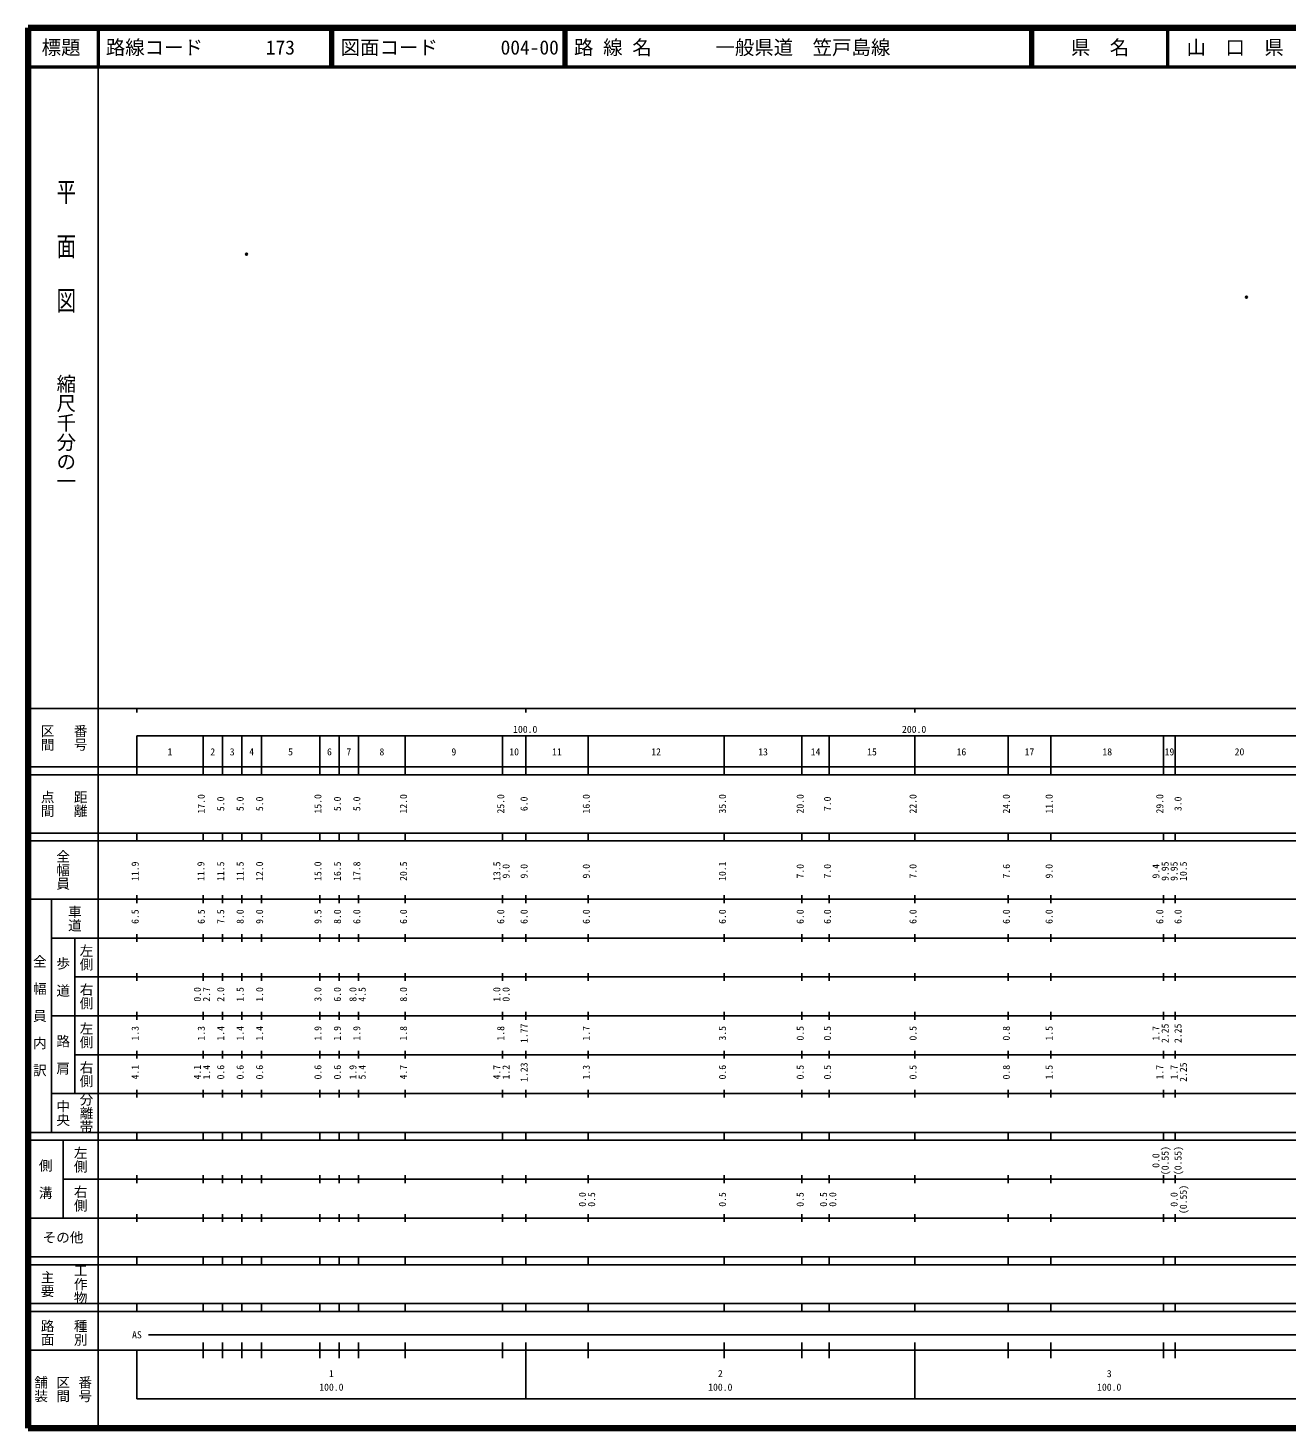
# Model space of a CAD drawing. Units: millimetres on the paper. Extents: x 40 to 680, y 20 to 380.
# Drawn here: x 40 to 363.7, y 20 to 380 of the extents above; entities that cross this region are included whole.
import ezdxf
from ezdxf.enums import TextEntityAlignment as Align

# ---------------------------------------------------------------- set-up
doc = ezdxf.new("R2010")
doc.units = ezdxf.units.MM
doc.header["$PDMODE"] = 32
doc.header["$PDSIZE"] = 0.5
doc.layers.add('M-OTRS', color=6, linetype='Continuous')
doc.layers.add('M-TTL-TXT', color=7, linetype='Continuous')
for name, color, linetype, lineweight in [('M-TTL', 2, 'Continuous', 140), ('M-TTL-BAND', 7, 'Continuous', 25), ('M-TTL-LINE', 7, 'Continuous', 50)]:
    doc.layers.add(name, color=color, linetype=linetype, lineweight=lineweight)
doc.styles.add('@ＭＳ ゴシック', font='')
doc.styles.add('ＭＳ ゴシック', font='')
doc.styles.get('@ＭＳ ゴシック').set_extended_font_data('@MS Gothic')
doc.styles.get('ＭＳ ゴシック').set_extended_font_data('MS Gothic')

msp = doc.modelspace()

# ---------------------------------------------------------------- linework, layer by layer
at = {"layer": 'M-OTRS'}
for p in [(96.201, 321.817), (353.28, 310.793)]:
    msp.add_point(p, dxfattribs=at)
at = {"layer": 'M-TTL'}
for p, q in [((40, 380), (40, 20)), ((680, 380), (40, 380)), ((40, 20), (680, 20))]:
    msp.add_line(p, q, dxfattribs=at)
at = {"layer": 'M-TTL-BAND'}
for p, q in [((58, 370), (58, 20)), ((40, 205), (579, 205)), ((68, 205), (68, 204)), ((168, 205), (168, 204)), ((268, 205), (268, 204)), ((68, 198), (579, 198)), ((68, 198), (68, 188)), ((85, 188), (85, 198)), ((90, 188), (90, 198)), ((95, 188), (95, 198)), ((100, 188), (100, 198)), ((115, 188), (115, 198)), ((120, 188), (120, 198)), ((125, 188), (125, 198)), ((137, 188), (137, 198)), ((162, 188), (162, 198)), ((168, 188), (168, 198)), ((184, 188), (184, 198)), ((219, 188), (219, 198)), ((239, 188), (239, 198)), ((246, 188), (246, 198)), ((268, 188), (268, 198)), ((292, 188), (292, 198)), ((303, 188), (303, 198)), ((332, 188), (332, 198)), ((335, 188), (335, 198)), ((40, 190), (579, 190)), ((40, 188), (579, 188)), ((40, 173), (579, 173)), ((68, 171), (68, 173)), ((85, 171), (85, 173)), ((90, 171), (90, 173)), ((95, 171), (95, 173)), ((100, 171), (100, 173)), ((115, 171), (115, 173)), ((120, 171), (120, 173)), ((125, 171), (125, 173)), ((137, 171), (137, 173)), ((162, 171), (162, 173)), ((168, 171), (168, 173)), ((184, 171), (184, 173)), ((219, 171), (219, 173)), ((239, 171), (239, 173)), ((246, 171), (246, 173)), ((268, 171), (268, 173)), ((292, 171), (292, 173)), ((303, 171), (303, 173)), ((332, 171), (332, 173)), ((335, 171), (335, 173)), ((40, 171), (579, 171)), ((40, 156), (579, 156)), ((46, 96), (46, 156)), ((68, 155), (68, 157)), ((85, 155), (85, 157)), ((90, 155), (90, 157)), ((95, 155), (95, 157)), ((100, 155), (100, 157)), ((115, 155), (115, 157)), ((120, 155), (120, 157)), ((125, 155), (125, 157)), ((137, 155), (137, 157)), ((162, 155), (162, 157)), ((168, 155), (168, 157)), ((184, 155), (184, 157)), ((219, 155), (219, 157)), ((239, 155), (239, 157)), ((246, 155), (246, 157)), ((268, 155), (268, 157)), ((292, 155), (292, 157)), ((303, 155), (303, 157)), ((332, 155), (332, 157)), ((335, 155), (335, 157)), ((46, 146), (579, 146)), ((52, 146), (52, 106)), ((68, 145), (68, 147)), ((85, 145), (85, 147)), ((90, 145), (90, 147)), ((95, 145), (95, 147)), ((100, 145), (100, 147)), ((115, 145), (115, 147)), ((120, 145), (120, 147)), ((125, 145), (125, 147)), ((137, 145), (137, 147)), ((162, 145), (162, 147)), ((168, 145), (168, 147)), ((184, 145), (184, 147)), ((219, 145), (219, 147)), ((239, 145), (239, 147)), ((246, 145), (246, 147)), ((268, 145), (268, 147)), ((292, 145), (292, 147)), ((303, 145), (303, 147)), ((332, 145), (332, 147)), ((335, 145), (335, 147)), ((68, 135), (68, 137)), ((85, 135), (85, 137)), ((90, 135), (90, 137)), ((95, 135), (95, 137)), ((100, 135), (100, 137)), ((115, 135), (115, 137)), ((120, 135), (120, 137)), ((125, 135), (125, 137)), ((137, 135), (137, 137)), ((162, 135), (162, 137)), ((168, 135), (168, 137)), ((184, 135), (184, 137)), ((219, 135), (219, 137)), ((239, 135), (239, 137)), ((246, 135), (246, 137)), ((268, 135), (268, 137)), ((292, 135), (292, 137)), ((303, 135), (303, 137)), ((332, 135), (332, 137)), ((335, 135), (335, 137)), ((52, 136), (579, 136)), ((46, 126), (579, 126)), ((68, 125), (68, 127)), ((85, 125), (85, 127)), ((90, 125), (90, 127)), ((95, 125), (95, 127)), ((100, 125), (100, 127)), ((115, 125), (115, 127)), ((120, 125), (120, 127)), ((125, 125), (125, 127)), ((137, 125), (137, 127)), ((162, 125), (162, 127)), ((168, 125), (168, 127)), ((184, 125), (184, 127)), ((219, 125), (219, 127)), ((239, 125), (239, 127)), ((246, 125), (246, 127)), ((268, 125), (268, 127)), ((292, 125), (292, 127)), ((303, 125), (303, 127)), ((332, 125), (332, 127)), ((335, 125), (335, 127)), ((52, 116), (579, 116)), ((68, 115), (68, 117)), ((85, 115), (85, 117)), ((90, 115), (90, 117)), ((95, 115), (95, 117)), ((100, 115), (100, 117)), ((115, 115), (115, 117)), ((120, 115), (120, 117)), ((125, 115), (125, 117)), ((137, 115), (137, 117)), ((162, 115), (162, 117)), ((168, 115), (168, 117)), ((184, 115), (184, 117)), ((219, 115), (219, 117)), ((239, 115), (239, 117)), ((246, 115), (246, 117)), ((268, 115), (268, 117)), ((292, 115), (292, 117)), ((303, 115), (303, 117)), ((332, 115), (332, 117)), ((335, 115), (335, 117)), ((46, 106), (579, 106)), ((68, 105), (68, 107)), ((85, 105), (85, 107)), ((90, 105), (90, 107)), ((95, 105), (95, 107)), ((100, 105), (100, 107)), ((115, 105), (115, 107)), ((120, 105), (120, 107)), ((125, 105), (125, 107)), ((137, 105), (137, 107)), ((162, 105), (162, 107)), ((168, 105), (168, 107)), ((184, 105), (184, 107)), ((219, 105), (219, 107)), ((239, 105), (239, 107)), ((246, 105), (246, 107)), ((268, 105), (268, 107)), ((292, 105), (292, 107)), ((303, 105), (303, 107)), ((332, 105), (332, 107)), ((335, 105), (335, 107)), ((40, 96), (579, 96)), ((40, 94), (579, 94)), ((49, 94), (49, 74)), ((68, 94), (68, 96)), ((85, 94), (85, 96)), ((90, 94), (90, 96)), ((95, 94), (95, 96)), ((100, 94), (100, 96)), ((115, 94), (115, 96)), ((120, 94), (120, 96)), ((125, 94), (125, 96)), ((137, 94), (137, 96)), ((162, 94), (162, 96)), ((168, 94), (168, 96)), ((184, 94), (184, 96)), ((219, 94), (219, 96)), ((239, 94), (239, 96)), ((246, 94), (246, 96)), ((268, 94), (268, 96)), ((292, 94), (292, 96)), ((303, 94), (303, 96)), ((332, 94), (332, 96)), ((335, 94), (335, 96)), ((49, 84), (579, 84)), ((68, 83), (68, 85)), ((85, 83), (85, 85)), ((90, 83), (90, 85)), ((95, 83), (95, 85)), ((100, 83), (100, 85)), ((115, 83), (115, 85)), ((120, 83), (120, 85)), ((125, 83), (125, 85)), ((137, 83), (137, 85)), ((162, 83), (162, 85)), ((168, 83), (168, 85)), ((184, 83), (184, 85)), ((219, 83), (219, 85)), ((239, 83), (239, 85)), ((246, 83), (246, 85)), ((268, 83), (268, 85)), ((292, 83), (292, 85)), ((303, 83), (303, 85)), ((332, 83), (332, 85)), ((335, 83), (335, 85)), ((40, 74), (579, 74)), ((68, 73), (68, 75)), ((85, 73), (85, 75)), ((90, 73), (90, 75)), ((95, 73), (95, 75)), ((100, 73), (100, 75)), ((115, 73), (115, 75)), ((120, 73), (120, 75)), ((125, 73), (125, 75)), ((137, 73), (137, 75)), ((162, 73), (162, 75)), ((168, 73), (168, 75)), ((184, 73), (184, 75)), ((219, 73), (219, 75)), ((239, 73), (239, 75)), ((246, 73), (246, 75)), ((268, 73), (268, 75)), ((292, 73), (292, 75)), ((303, 73), (303, 75)), ((332, 73), (332, 75)), ((335, 73), (335, 75)), ((40, 64), (579, 64)), ((40, 62), (579, 62)), ((68, 62), (68, 64)), ((85, 62), (85, 64)), ((90, 62), (90, 64)), ((95, 62), (95, 64)), ((100, 62), (100, 64)), ((115, 62), (115, 64)), ((120, 62), (120, 64)), ((125, 62), (125, 64)), ((137, 62), (137, 64)), ((162, 62), (162, 64)), ((168, 62), (168, 64)), ((184, 62), (184, 64)), ((219, 62), (219, 64)), ((239, 62), (239, 64)), ((246, 62), (246, 64)), ((268, 62), (268, 64)), ((292, 62), (292, 64)), ((303, 62), (303, 64)), ((332, 62), (332, 64)), ((335, 62), (335, 64)), ((40, 52), (579, 52)), ((68, 50), (68, 52)), ((85, 50), (85, 52)), ((90, 50), (90, 52)), ((95, 50), (95, 52)), ((100, 50), (100, 52)), ((115, 50), (115, 52)), ((120, 50), (120, 52)), ((125, 50), (125, 52)), ((137, 50), (137, 52)), ((162, 50), (162, 52)), ((168, 50), (168, 52)), ((184, 50), (184, 52)), ((219, 50), (219, 52)), ((239, 50), (239, 52)), ((246, 50), (246, 52)), ((268, 50), (268, 52)), ((292, 50), (292, 52)), ((303, 50), (303, 52)), ((332, 50), (332, 52)), ((335, 50), (335, 52)), ((40, 50), (579, 50)), ((71, 44), (478, 44)), ((40, 40), (579, 40)), ((68, 40), (68, 27.5)), ((85, 38), (85, 42)), ((90, 38), (90, 42)), ((95, 38), (95, 42)), ((100, 38), (100, 42)), ((115, 38), (115, 42)), ((120, 38), (120, 42)), ((125, 38), (125, 42)), ((137, 38), (137, 42)), ((162, 38), (162, 42)), ((168, 27.5), (168, 42)), ((184, 38), (184, 42)), ((219, 38), (219, 42)), ((239, 38), (239, 42)), ((246, 38), (246, 42)), ((268, 27.5), (268, 42)), ((292, 38), (292, 42)), ((303, 38), (303, 42)), ((332, 38), (332, 42)), ((335, 38), (335, 42)), ((68, 27.5), (579, 27.5))]:
    msp.add_line(p, q, dxfattribs=at)
at = {"layer": 'M-TTL-LINE'}
for p, q in [((58, 380), (58, 370)), ((117.75, 380), (117.75, 370)), ((118.25, 380), (118.25, 370)), ((177.75, 380), (177.75, 370)), ((178.25, 380), (178.25, 370)), ((297.75, 380), (297.75, 370)), ((298.25, 380), (298.25, 370)), ((333, 380), (333, 370)), ((40, 370), (680, 370))]:
    msp.add_line(p, q, dxfattribs=at)

# ---------------------------------------------------------------- texts
at = {"layer": 'M-TTL-BAND', "style": '@ＭＳ ゴシック', "width": 1.4}
msp.add_text('平  面  図', height=3.666, rotation=270, dxfattribs=at).set_placement((49.777, 306.475), align=Align.MIDDLE_RIGHT)
at = {"layer": 'M-TTL-BAND', "style": '@ＭＳ ゴシック'}
msp.add_text('縮尺千分の一', height=3.666, rotation=270, dxfattribs=at).set_placement((49.777, 261.03), align=Align.MIDDLE_RIGHT)
for s, p in [('区間', (45, 197.5)), ('番号', (53.5, 197.5)), ('点間', (45, 180.5)), ('距離', (53.5, 180.5)), ('全幅員', (49, 163.5)), ('車道', (52, 151)), ('左側', (55, 141)), ('全\u3000幅\u3000員\u3000内\u3000訳', (43, 126)), ('歩\u3000道', (49, 136)), ('右側', (55, 131)), ('左側', (55, 121)), ('路\u3000肩', (49, 116)), ('右側', (55, 111)), ('分離帯', (55, 101)), ('中央', (49, 101)), ('左側', (53.5, 89)), ('側\u3000溝', (44.5, 84)), ('右側', (53.5, 79)), ('工作物', (53.5, 57)), ('主要', (45, 57)), ('路面', (45, 44.5)), ('種別', (53.5, 44.5)), ('舗装', (43.333, 30)), ('区間', (49, 30)), ('番号', (54.667, 30))]:
    msp.add_text(s, height=2.566, rotation=270, dxfattribs=at).set_placement(p, align=Align.MIDDLE_CENTER)
at = {"layer": 'M-TTL-BAND', "style": 'ＭＳ ゴシック'}
for s, p in [('100.0', (167.844, 198.195)), ('200.0', (267.844, 198.195)), ('1', (76.5, 192.405)), ('2', (87.5, 192.405)), ('3', (92.5, 192.405)), ('4', (97.5, 192.405)), ('5', (107.5, 192.405)), ('6', (117.5, 192.405)), ('7', (122.5, 192.405)), ('8', (131, 192.405)), ('9', (149.5, 192.405)), ('10', (165, 192.405)), ('11', (176, 192.405)), ('12', (201.5, 192.405)), ('13', (229, 192.405)), ('14', (242.5, 192.405)), ('15', (257, 192.405)), ('16', (280, 192.405)), ('17', (297.5, 192.405)), ('18', (317.5, 192.405)), ('19', (333.5, 192.405)), ('20', (351.5, 192.405)), ('AS', (68, 42.5)), ('1', (118, 32.523)), ('2', (218, 32.523)), ('3', (318, 32.523)), ('100.0', (118, 29.033)), ('100.0', (218, 29.033)), ('100.0', (318, 29.033))]:
    msp.add_text(s, height=1.833, dxfattribs=at).set_placement(p, align=Align.BOTTOM_CENTER)
for s, p in [('17.0', (86, 180.5)), ('5.0', (91, 180.5)), ('5.0', (96, 180.5)), ('5.0', (101, 180.5)), ('15.0', (116, 180.5)), ('5.0', (121, 180.5)), ('5.0', (126, 180.5)), ('12.0', (138, 180.5)), ('25.0', (163, 180.5)), ('6.0', (169, 180.5)), ('16.0', (185, 180.5)), ('35.0', (220, 180.5)), ('20.0', (240, 180.5)), ('7.0', (247, 180.5)), ('22.0', (269, 180.5)), ('24.0', (293, 180.5)), ('11.0', (304, 180.5)), ('29.0', (332.465, 180.5)), ('3.0', (337.139, 180.5)), ('11.9', (69, 163.174)), ('11.9', (85.912, 163.174)), ('11.5', (91, 163.174)), ('11.5', (96, 163.174)), ('12.0', (101, 163.174)), ('15.0', (116, 163.174)), ('16.5', (121, 163.174)), ('17.8', (126, 163.174)), ('20.5', (138, 163.174)), ('13.5', (162, 163.174)), ('9.0', (164.37, 163.174)), ('9.0', (169, 163.174)), ('9.0', (185, 163.174)), ('10.1', (220, 163.174)), ('7.0', (240, 163.174)), ('7.0', (247, 163.174)), ('7.0', (269, 163.174)), ('7.6', (293, 163.174)), ('9.0', (304, 163.174)), ('9.4', (331.465, 163.174)), ('9.95', (333.835, 163.174)), ('9.95', (336.139, 163.174)), ('10.5', (338.509, 163.174)), ('6.5', (69, 151.5)), ('6.5', (86, 151.5)), ('7.5', (91, 151.5)), ('8.0', (96, 151.5)), ('9.0', (101, 151.5)), ('9.5', (116, 151.5)), ('8.0', (121, 151.5)), ('6.0', (126, 151.5)), ('6.0', (138, 151.5)), ('6.0', (163, 151.5)), ('6.0', (169, 151.5)), ('6.0', (185, 151.5)), ('6.0', (220, 151.5)), ('6.0', (240, 151.5)), ('6.0', (247, 151.5)), ('6.0', (269, 151.5)), ('6.0', (293, 151.5)), ('6.0', (304, 151.5)), ('6.0', (332.465, 151.5)), ('6.0', (337.139, 151.5)), ('0.0', (85, 131.5)), ('2.7', (87.37, 131.5)), ('2.0', (91, 131.5)), ('1.5', (96, 131.5)), ('1.0', (101, 131.5)), ('3.0', (116, 131.5)), ('6.0', (121, 131.5)), ('8.0', (125, 131.5)), ('4.5', (127.37, 131.5)), ('8.0', (138, 131.5)), ('1.0', (162, 131.5)), ('0.0', (164.37, 131.5)), ('1.3', (69, 121.5)), ('1.3', (86, 121.5)), ('1.4', (91, 121.5)), ('1.4', (96, 121.5)), ('1.4', (101, 121.5)), ('1.9', (116, 121.5)), ('1.9', (121, 121.5)), ('1.9', (126, 121.5)), ('1.8', (138, 121.5)), ('1.8', (163, 121.5)), ('1.77', (169, 121.5)), ('1.7', (185, 121.5)), ('3.5', (220, 121.5)), ('0.5', (240, 121.5)), ('0.5', (247, 121.5)), ('0.5', (269, 121.5)), ('0.8', (293, 121.5)), ('1.5', (304, 121.5)), ('1.7', (331.465, 121.5)), ('2.25', (333.835, 121.5)), ('2.25', (337.139, 121.5)), ('4.1', (69, 111.5)), ('4.1', (85, 111.5)), ('1.4', (87.37, 111.5)), ('0.6', (91, 111.5)), ('0.6', (96, 111.5)), ('0.6', (101, 111.5)), ('0.6', (116, 111.5)), ('0.6', (121, 111.5)), ('1.9', (125, 111.5)), ('5.4', (127.37, 111.5)), ('4.7', (138, 111.5)), ('4.7', (162, 111.5)), ('1.2', (164.37, 111.5)), ('1.23', (169, 111.5)), ('1.3', (185, 111.5)), ('0.6', (220, 111.5)), ('0.5', (240, 111.5)), ('0.5', (247, 111.5)), ('0.5', (269, 111.5)), ('0.8', (293, 111.5)), ('1.5', (304, 111.5)), ('1.7', (332.465, 111.5)), ('1.7', (336.139, 111.5)), ('2.25', (338.509, 111.5)), ('0.0', (331.465, 88.764)), ('(0.55)', (333.835, 88.764)), ('(0.55)', (337.139, 88.764)), ('0.0', (184, 78.764)), ('0.5', (186.37, 78.764)), ('0.5', (220, 78.764)), ('0.5', (240, 78.764)), ('0.5', (246, 78.764)), ('0.0', (248.37, 78.764)), ('0.0', (336.139, 78.764)), ('(0.55)', (338.509, 78.764))]:
    msp.add_text(s, height=1.833, rotation=90, dxfattribs=at).set_placement(p, align=Align.BOTTOM_CENTER)
msp.add_text('その他', height=2.566, dxfattribs=at).set_placement((49, 69), align=Align.MIDDLE_CENTER)
at = {"layer": 'M-TTL-TXT', "style": 'ＭＳ ゴシック'}
for s, p in [('標題', (48.5, 375)), ('県\u3000名', (315.625, 375)), ('山\u3000口\u3000県', (350.375, 375))]:
    msp.add_text(s, height=3.666, dxfattribs=at).set_placement(p, align=Align.MIDDLE_CENTER)
for s, p in [('路線コード', (60, 375)), ('173', (101.142, 375)), ('図面コード', (120.38, 375)), ('004-00', (161.521, 375)), ('路 線 名', (180.38, 375)), ('一般県道\u3000笠戸島線', (216.734, 375))]:
    msp.add_text(s, height=3.666, dxfattribs=at).set_placement(p, align=Align.MIDDLE_LEFT)

doc.saveas('drawing.dxf')
